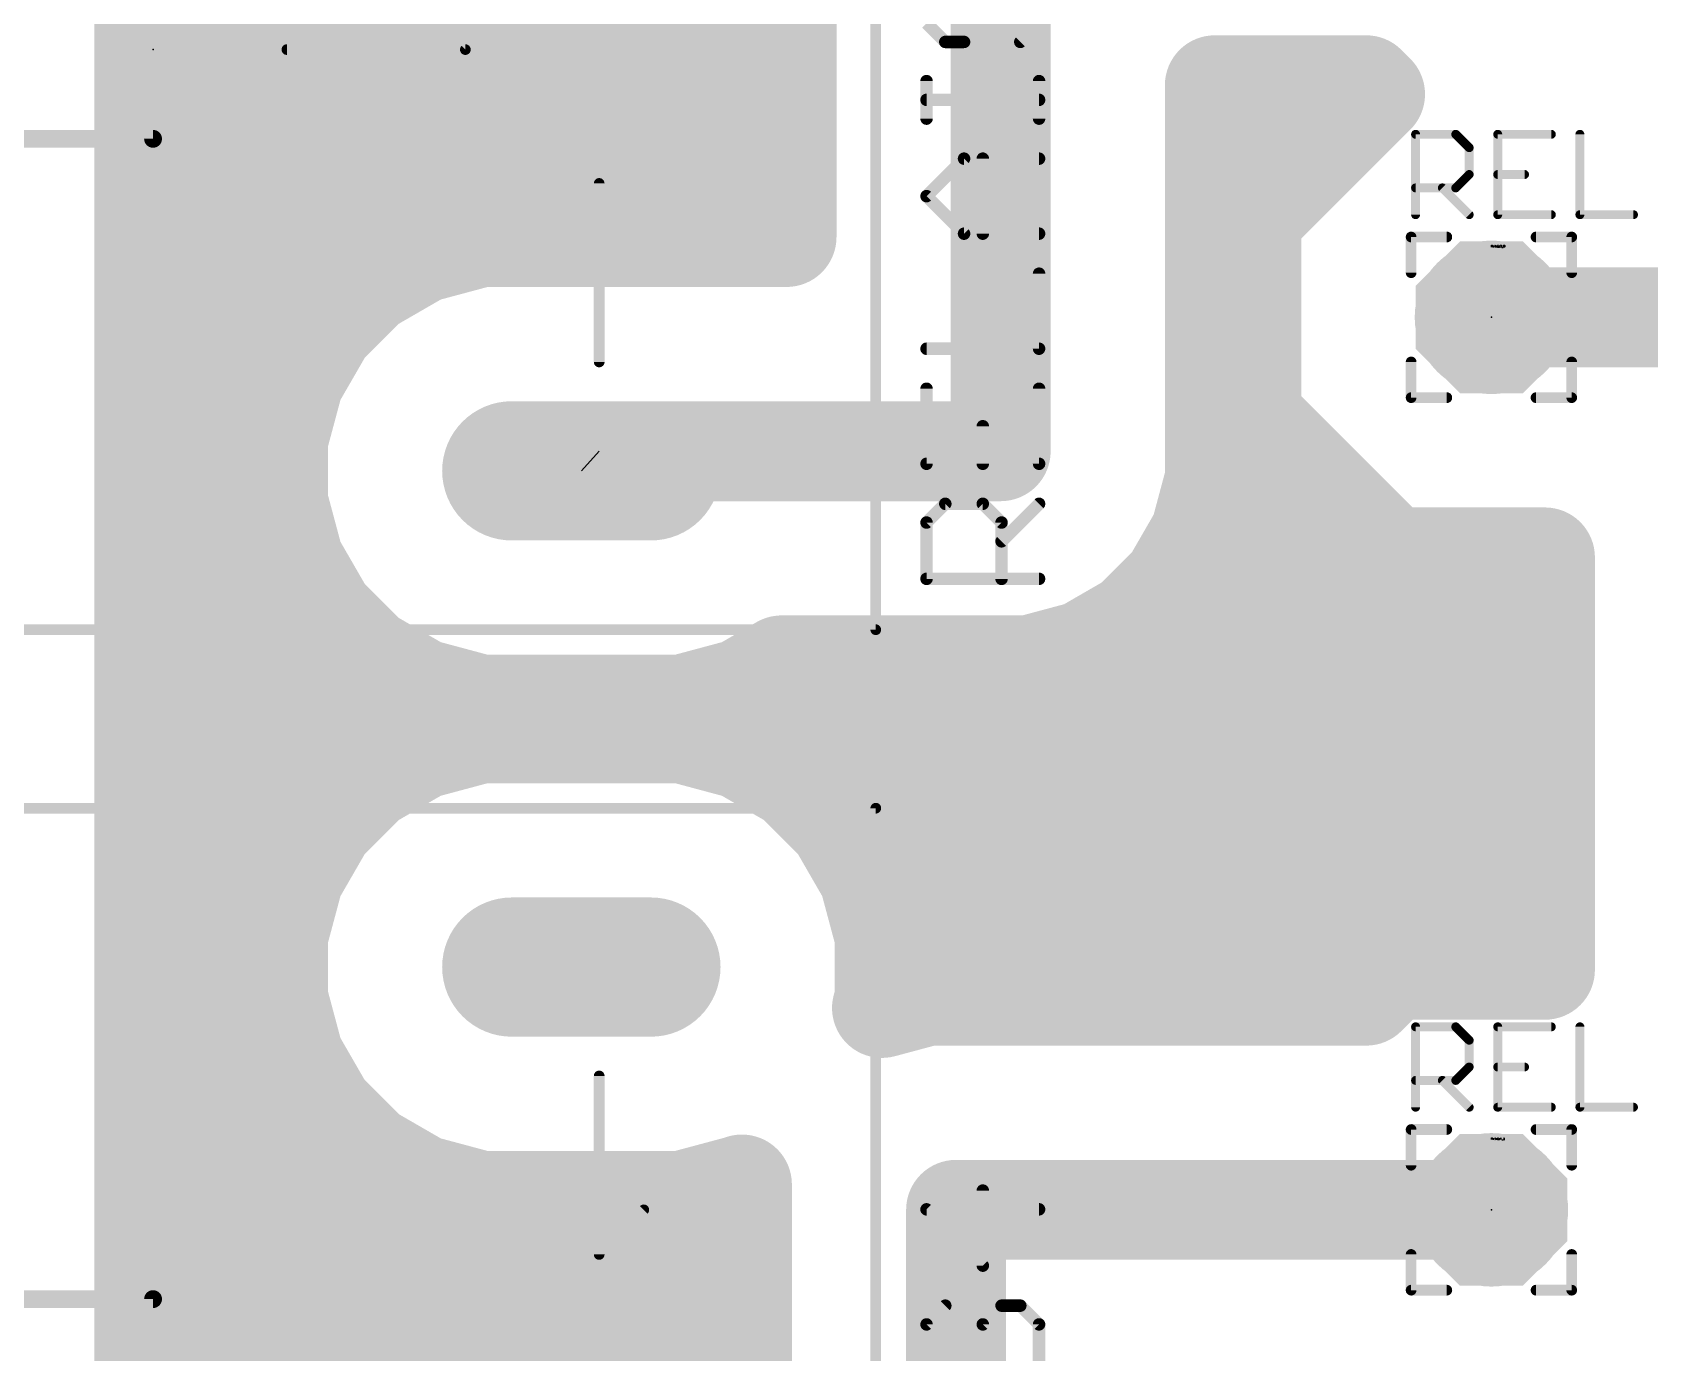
# Model space of a CAD drawing. Extents: x -14 to 150, y -1 to 89.
# Drawn here: x 75.75 to 98.77, y 10.67 to 29.46 of the extents above; entities that cross this region are included whole.
import ezdxf

# ---------------------------------------------------------------- set-up
doc = ezdxf.new("R2010")
doc.units = 0
for name, color, linetype in [('16', 175, 'CONTINUOUS'), ('17', 82, 'CONTINUOUS'), ('19', 53, 'CONTINUOUS'), ('21', 253, 'CONTINUOUS'), ('23', 7, 'CONTINUOUS'), ('25', 253, 'CONTINUOUS'), ('27', 253, 'CONTINUOUS'), ('51', 253, 'CONTINUOUS')]:
    doc.layers.add(name, color=color, linetype=linetype)

# ---------------------------------------------------------------- blocks, each defined once
blk = doc.blocks.new('LONGP100')
at = {"const_width": 1}
blk.add_lwpolyline([(-0.5, 0), (0.5, 0)], dxfattribs=at)
at = {"const_width": 0.5}
for points in [[(-0.5, 0.25, 1), (-0.5, -0.25)], [(0.5, -0.25, 1), (0.5, 0.25)]]:
    blk.add_lwpolyline(points, format="xyb", dxfattribs=at)
blk = doc.blocks.new('OCTAGONP')
at = {"const_width": 0.5}
blk.add_lwpolyline([(-0.25, -0.1036), (-0.25, 0.1036), (-0.1036, 0.25), (0.1036, 0.25), (0.25, 0.1036), (0.25, -0.1036), (0.1036, -0.25), (-0.1036, -0.25), (-0.25, -0.1036), (-0.25, 0.1036)], dxfattribs=at)

msp = doc.modelspace()

# ---------------------------------------------------------------- linework, layer by layer
at = {"layer": '16', "const_width": 1.4224}
for points in [[(77.343, 0.4572), (77.343, 73.7057)], [(86.487, 32.1513), (86.487, 26.543)], [(89.535, 31.75), (89.535, 23.495)], [(77.343, 29.8704), (86.487, 29.8704)], [(92.583, 23.0937), (92.583, 28.702)], [(92.583, 28.702), (94.7366, 28.702)], [(94.8636, 28.575), (93.1037, 26.8151)], [(94.7366, 28.702), (94.8636, 28.575)], [(77.343, 28.448), (86.487, 28.448)], [(92.583, 28.448), (94.7366, 28.448)], [(77.343, 27.0256), (86.487, 27.0256)], [(92.583, 27.0256), (93.3142, 27.0256)], [(93.1037, 26.8151), (93.1037, 23.9849)], [(82.1373, 26.543), (81.2911, 26.3162)], [(86.487, 26.543), (82.1373, 26.543)], [(81.2911, 26.3162), (80.5323, 25.8782)], [(80.5323, 25.8782), (79.9128, 25.2587)], [(77.343, 25.6032), (80.2573, 25.6032)], [(92.583, 25.6032), (93.1037, 25.6032)], [(100.33, 25.4), (96.52, 25.4)], [(79.9128, 25.2587), (79.4748, 24.4999)], [(79.4748, 24.4999), (79.248, 23.6537)], [(77.343, 24.1808), (79.3892, 24.1808)], [(92.583, 24.1808), (93.1037, 24.1808)], [(93.1037, 23.9849), (95.1049, 21.9837)], [(79.248, 23.6537), (79.248, 22.7775)], [(89.535, 23.495), (83.82, 23.495)], [(92.3753, 22.3185), (92.583, 23.0937)], [(79.248, 22.7775), (79.4748, 21.9313)], [(77.343, 22.7584), (79.2531, 22.7584)], [(92.4931, 22.7584), (94.3302, 22.7584)], [(91.974, 21.6235), (92.3753, 22.3185)], [(79.4748, 21.9313), (79.9128, 21.1725)], [(95.1049, 21.9837), (97.282, 21.9837)], [(97.282, 21.9837), (97.282, 16.1163)], [(91.4065, 21.056), (91.974, 21.6235)], [(77.343, 21.336), (79.8184, 21.336)], [(79.9128, 21.1725), (80.5323, 20.553)], [(91.6865, 21.336), (97.282, 21.336)], [(90.7115, 20.6547), (91.4065, 21.056)], [(80.5323, 20.553), (81.2911, 20.115)], [(89.9363, 20.447), (90.7115, 20.6547)], [(85.8409, 20.115), (86.416, 20.447)], [(86.416, 20.447), (89.9363, 20.447)], [(81.2911, 20.115), (82.1373, 19.8882)], [(84.9947, 19.8882), (85.8409, 20.115)], [(77.343, 19.9136), (82.0425, 19.9136)], [(82.1373, 19.8882), (84.9947, 19.8882)], [(85.0895, 19.9136), (97.282, 19.9136)], [(82.1373, 19.4818), (81.2911, 19.255)], [(84.9947, 19.4818), (82.1373, 19.4818)], [(85.8409, 19.255), (84.9947, 19.4818)], [(81.2911, 19.255), (80.5323, 18.817)], [(86.5997, 18.817), (85.8409, 19.255)], [(80.5323, 18.817), (79.9128, 18.1975)], [(87.2192, 18.1975), (86.5997, 18.817)], [(77.343, 18.4912), (80.2065, 18.4912)], [(86.9254, 18.4912), (97.282, 18.4912)], [(79.9128, 18.1975), (79.4748, 17.4387)], [(87.6572, 17.4387), (87.2192, 18.1975)], [(79.4748, 17.4387), (79.248, 16.5925)], [(87.884, 16.5925), (87.6572, 17.4387)], [(77.343, 17.0688), (79.3756, 17.0688)], [(87.7564, 17.0688), (97.282, 17.0688)], [(79.248, 16.5925), (79.248, 15.7163)], [(87.884, 15.7163), (87.884, 16.5925)], [(95.1049, 16.1163), (94.7366, 15.748)], [(97.282, 16.1163), (95.1049, 16.1163)], [(77.343, 15.6464), (79.2667, 15.6464)], [(79.248, 15.7163), (79.4748, 14.8701)], [(88.4987, 15.748), (87.8456, 15.573)], [(87.8456, 15.573), (87.884, 15.7163)], [(87.8653, 15.6464), (88.1196, 15.6464)], [(94.7366, 15.748), (88.4987, 15.748)], [(79.4748, 14.8701), (79.9128, 14.1113)], [(77.343, 14.224), (79.8478, 14.224)], [(79.9128, 14.1113), (80.5323, 13.4918)], [(80.5323, 13.4918), (81.2911, 13.0538)], [(81.2911, 13.0538), (82.1373, 12.827)], [(84.9947, 12.827), (85.8409, 13.0538)], [(85.8409, 13.0538), (85.852, 13.0602)], [(85.852, 13.0602), (85.852, 7.493)], [(77.343, 12.8016), (85.852, 12.8016)], [(82.1373, 12.827), (84.9947, 12.827)], [(96.52, 12.7), (88.9, 12.7)], [(88.9, 12.7), (88.9, 4.445)], [(77.343, 11.3792), (85.852, 11.3792)], [(77.343, 9.9568), (85.852, 9.9568)]]:
    msp.add_lwpolyline(points, dxfattribs=at)
at = {"layer": '16', "const_width": 0.7112}
for points in [[(77.343, 30.226, 1), (77.343, 29.5148)], [(86.487, 29.5148, 1), (86.487, 30.226)], [(92.9386, 28.702, 1), (92.2274, 28.702)], [(92.583, 29.0576, 1), (92.583, 28.3464)], [(94.9881, 28.9534, 1), (94.4852, 28.4506)], [(95.1151, 28.3235, 1), (94.6122, 28.8264)], [(94.7366, 28.3464, 1), (94.7366, 29.0576)], [(77.343, 28.8036, 1), (77.343, 28.0924)], [(86.487, 28.0924, 1), (86.487, 28.8036)], [(92.583, 28.8036, 1), (92.583, 28.0924)], [(94.6122, 28.3235, 1), (95.1151, 28.8264)], [(94.7366, 28.0924, 1), (94.7366, 28.8036)], [(77.343, 27.3812, 1), (77.343, 26.67)], [(86.487, 26.67, 1), (86.487, 27.3812)], [(92.583, 27.3812, 1), (92.583, 26.67)], [(93.3142, 26.67, 1), (93.3142, 27.3812)], [(93.4593, 26.8151, 1), (92.7481, 26.8151)], [(92.8523, 27.0665, 1), (93.3551, 26.5636)], [(82.1373, 26.8986, 1), (82.1373, 26.1874)], [(82.2294, 26.1995, 1), (82.0453, 26.8865)], [(86.487, 26.1874, 1), (86.487, 26.8986)], [(81.199, 26.6597, 1), (81.3831, 25.9728)], [(81.4689, 26.0083, 1), (81.1133, 26.6242)], [(86.1314, 26.543, 1), (86.8426, 26.543)], [(80.3545, 26.1861, 1), (80.7101, 25.5702)], [(80.7838, 25.6267, 1), (80.2809, 26.1296)], [(77.343, 25.9588, 1), (77.343, 25.2476)], [(80.2573, 25.2476, 1), (80.2573, 25.9588)], [(92.583, 25.9588, 1), (92.583, 25.2476)], [(93.1037, 25.2476, 1), (93.1037, 25.9588)], [(96.52, 25.7556, 1), (96.52, 25.0444)], [(79.6614, 25.5101, 1), (80.1643, 25.0072)], [(80.2208, 25.0809, 1), (79.6049, 25.4365)], [(79.8182, 24.4079, 1), (79.1313, 24.592)], [(77.343, 24.5364, 1), (77.343, 23.8252)], [(79.1668, 24.6777, 1), (79.7827, 24.3221)], [(79.3892, 23.8252, 1), (79.3892, 24.5364)], [(92.583, 24.5364, 1), (92.583, 23.8252)], [(93.1037, 23.8252, 1), (93.1037, 24.5364)], [(93.3551, 24.2364, 1), (92.8523, 23.7335)], [(79.6036, 23.6537, 1), (78.8924, 23.6537)], [(83.82, 23.8506, 1), (83.82, 23.1394)], [(89.535, 23.1394, 1), (89.535, 23.8506)], [(92.7481, 23.9849, 1), (93.4593, 23.9849)], [(78.9045, 23.7457, 1), (79.5915, 23.5616)], [(89.1794, 23.495, 1), (89.8906, 23.495)], [(92.9265, 23.0017, 1), (92.2395, 23.1858)], [(79.5915, 22.8696, 1), (78.9045, 22.6855)], [(77.343, 23.114, 1), (77.343, 22.4028)], [(79.2531, 22.4028, 1), (79.2531, 23.114)], [(92.4931, 23.114, 1), (92.4931, 22.4028)], [(92.2274, 23.0937, 1), (92.9386, 23.0937)], [(94.3302, 22.4028, 1), (94.3302, 23.114)], [(78.8924, 22.7775, 1), (79.6036, 22.7775)], [(92.6832, 22.1407, 1), (92.0673, 22.4963)], [(79.7827, 22.1091, 1), (79.1668, 21.7535)], [(92.0318, 22.4105, 1), (92.7188, 22.2265)], [(95.1049, 22.3393, 1), (95.1049, 21.6281)], [(94.8535, 21.7323, 1), (95.3564, 22.2351)], [(97.6376, 21.9837, 1), (96.9264, 21.9837)], [(97.282, 21.6281, 1), (97.282, 22.3393)], [(79.1313, 21.8392, 1), (79.8182, 22.0233)], [(92.2255, 21.372, 1), (91.7226, 21.8749)], [(91.666, 21.8013, 1), (92.282, 21.4457)], [(77.343, 21.6916, 1), (77.343, 20.9804)], [(80.1643, 21.424, 1), (79.6614, 20.9211)], [(79.8184, 20.9804, 1), (79.8184, 21.6916)], [(91.6865, 21.6916, 1), (91.6865, 20.9804)], [(97.282, 20.9804, 1), (97.282, 21.6916)], [(79.6049, 20.9947, 1), (80.2208, 21.3503)], [(91.1551, 21.3074, 1), (91.658, 20.8045)], [(91.5843, 20.748, 1), (91.2287, 21.364)], [(80.7101, 20.861, 1), (80.3545, 20.2451)], [(90.5337, 20.9627, 1), (90.8893, 20.3468)], [(90.8035, 20.3112, 1), (90.6194, 20.9982)], [(80.2809, 20.3016, 1), (80.7838, 20.8045)], [(86.416, 20.8026, 1), (86.416, 20.0914)], [(86.5938, 20.139, 1), (86.2382, 20.755)], [(89.8442, 20.7905, 1), (90.0283, 20.1035)], [(89.9363, 20.0914, 1), (89.9363, 20.8026)], [(81.3831, 20.4584, 1), (81.199, 19.7715)], [(81.1133, 19.807, 1), (81.4689, 20.4229)], [(85.6631, 20.4229, 1), (86.0187, 19.807)], [(85.933, 19.7715, 1), (85.7489, 20.4584)], [(77.343, 20.2692, 1), (77.343, 19.558)], [(82.1373, 20.2438, 1), (82.1373, 19.5326)], [(82.0425, 19.558, 1), (82.0425, 20.2692)], [(82.0453, 19.5447, 1), (82.2294, 20.2317)], [(84.9026, 20.2317, 1), (85.0867, 19.5447)], [(85.0895, 20.2692, 1), (85.0895, 19.558)], [(84.9947, 19.5326, 1), (84.9947, 20.2438)], [(97.282, 19.558, 1), (97.282, 20.2692)], [(82.1373, 19.8374, 1), (82.1373, 19.1262)], [(82.2294, 19.1383, 1), (82.0453, 19.8253)], [(85.0867, 19.8253, 1), (84.9026, 19.1383)], [(84.9947, 19.1262, 1), (84.9947, 19.8374)], [(81.199, 19.5985, 1), (81.3831, 18.9116)], [(81.4689, 18.9471, 1), (81.1133, 19.563)], [(86.0187, 19.563, 1), (85.6631, 18.9471)], [(85.7489, 18.9116, 1), (85.933, 19.5985)], [(80.3545, 19.1249, 1), (80.7101, 18.509)], [(80.7838, 18.5655, 1), (80.2809, 19.0684)], [(86.8511, 19.0684, 1), (86.3482, 18.5655)], [(86.4219, 18.509, 1), (86.7775, 19.1249)], [(77.343, 18.8468, 1), (77.343, 18.1356)], [(80.2065, 18.1356, 1), (80.2065, 18.8468)], [(86.9254, 18.8468, 1), (86.9254, 18.1356)], [(97.282, 18.1356, 1), (97.282, 18.8468)], [(80.2208, 18.0197, 1), (79.6049, 18.3753)], [(87.5271, 18.3753, 1), (86.9112, 18.0197)], [(79.6614, 18.4489, 1), (80.1643, 17.946)], [(86.9677, 17.946, 1), (87.4706, 18.4489)], [(79.1668, 17.6165, 1), (79.7827, 17.2609)], [(79.8182, 17.3467, 1), (79.1313, 17.5308)], [(88.0007, 17.5308, 1), (87.3138, 17.3467)], [(87.3493, 17.2609, 1), (87.9652, 17.6165)], [(77.343, 17.4244, 1), (77.343, 16.7132)], [(79.3756, 16.7132, 1), (79.3756, 17.4244)], [(87.7564, 17.4244, 1), (87.7564, 16.7132)], [(97.282, 16.7132, 1), (97.282, 17.4244)], [(79.6036, 16.5925, 1), (78.8924, 16.5925)], [(88.2396, 16.5925, 1), (87.5284, 16.5925)], [(78.9045, 16.6845, 1), (79.5915, 16.5004)], [(87.5405, 16.5004, 1), (88.2275, 16.6845)], [(95.1049, 16.4719, 1), (95.1049, 15.7607)], [(95.3564, 15.8648, 1), (94.8535, 16.3677)], [(97.282, 15.7607, 1), (97.282, 16.4719)], [(77.343, 16.002, 1), (77.343, 15.2908)], [(79.5915, 15.8084, 1), (78.9045, 15.6243)], [(79.2667, 15.2908, 1), (79.2667, 16.002)], [(87.8653, 16.002, 1), (87.8653, 15.2908)], [(88.2275, 15.6243, 1), (87.5405, 15.8084)], [(88.1196, 15.2908, 1), (88.1196, 16.002)], [(88.4987, 16.1036, 1), (88.4987, 15.3924)], [(88.5908, 15.4045, 1), (88.4067, 16.0915)], [(94.4852, 15.9994, 1), (94.9881, 15.4965)], [(94.7366, 15.3924, 1), (94.7366, 16.1036)], [(96.9264, 16.1163, 1), (97.6376, 16.1163)], [(87.7535, 15.9165, 1), (87.9376, 15.2295)], [(78.8924, 15.7163, 1), (79.6036, 15.7163)], [(87.5021, 15.665, 1), (88.1891, 15.4809)], [(87.5284, 15.7163, 1), (88.2396, 15.7163)], [(79.7827, 15.0479, 1), (79.1668, 14.6923)], [(79.1313, 14.778, 1), (79.8182, 14.9621)], [(77.343, 14.5796, 1), (77.343, 13.8684)], [(80.1643, 14.3628, 1), (79.6614, 13.8599)], [(79.8478, 13.8684, 1), (79.8478, 14.5796)], [(79.6049, 13.9335, 1), (80.2208, 14.2891)], [(80.7101, 13.7998, 1), (80.3545, 13.1839)], [(80.2809, 13.2404, 1), (80.7838, 13.7433)], [(81.3831, 13.3972, 1), (81.199, 12.7103)], [(81.1133, 12.7458, 1), (81.4689, 13.3617)], [(85.6631, 13.3617, 1), (86.0188, 12.7458)], [(86.2076, 13.0602, 1), (85.4964, 13.0602)], [(86.0298, 12.7522, 1), (85.6742, 13.3681)], [(85.933, 12.7103, 1), (85.7489, 13.3972)], [(77.343, 13.1572, 1), (77.343, 12.446)], [(82.1373, 13.1826, 1), (82.1373, 12.4714)], [(82.0453, 12.4835, 1), (82.2294, 13.1705)], [(84.9026, 13.1705, 1), (85.0867, 12.4835)], [(84.9947, 12.4714, 1), (84.9947, 13.1826)], [(85.852, 12.446, 1), (85.852, 13.1572)], [(88.9, 13.0556, 1), (88.9, 12.3444)], [(89.2556, 12.7, 1), (88.5444, 12.7)], [(96.52, 12.3444, 1), (96.52, 13.0556)], [(77.343, 11.7348, 1), (77.343, 11.0236)], [(85.852, 11.0236, 1), (85.852, 11.7348)], [(77.343, 10.3124, 1), (77.343, 9.6012)], [(85.852, 9.6012, 1), (85.852, 10.3124)]]:
    msp.add_lwpolyline(points, format="xyb", dxfattribs=at)
at = {"layer": '19'}
msp.add_line((83.566, 23.2156), (83.82, 23.495), dxfattribs=at)
at = {"layer": '21'}
for points, const_width in [([(87.757, 37.465), (87.757, 20.955)], 0.1524), ([(84.455, 31.75), (81.915, 29.21)], 0.1524), ([(77.47, 27.94), (77.47, 30.48)], 0.254), ([(79.375, 29.21), (81.915, 29.21)], 0.1524), ([(74.93, 27.94), (77.47, 27.94)], 0.254), ([(83.82, 27.305), (83.82, 24.765)], 0.1524), ([(95.885, 26.543), (95.377, 26.543)], 0.1524), ([(95.377, 26.543), (95.377, 26.035)], 0.1524), ([(97.663, 26.543), (97.155, 26.543)], 0.1524), ([(97.663, 26.035), (97.663, 26.543)], 0.1524), ([(95.377, 24.765), (95.377, 24.257)], 0.1524), ([(97.663, 24.257), (97.663, 24.765)], 0.1524), ([(95.377, 24.257), (95.885, 24.257)], 0.1524), ([(97.663, 24.257), (97.155, 24.257)], 0.1524), ([(67.183, 20.955), (87.757, 20.955)], 0.1524), ([(87.757, 18.415), (67.183, 18.415)], 0.1524), ([(87.757, 18.415), (87.757, 1.905)], 0.1524), ([(83.82, 12.065), (83.82, 14.605)], 0.1524), ([(95.885, 13.843), (95.377, 13.843)], 0.1524), ([(95.377, 13.843), (95.377, 13.335)], 0.1524), ([(97.663, 13.843), (97.155, 13.843)], 0.1524), ([(97.663, 13.335), (97.663, 13.843)], 0.1524), ([(84.455, 12.7), (81.915, 10.16)], 0.1524), ([(95.377, 12.065), (95.377, 11.557)], 0.1524), ([(97.663, 11.557), (97.663, 12.065)], 0.1524), ([(77.47, 11.43), (75.565, 11.43)], 0.254), ([(77.47, 8.89), (77.47, 11.43)], 0.254), ([(95.377, 11.557), (95.885, 11.557)], 0.1524), ([(97.663, 11.557), (97.155, 11.557)], 0.1524)]:
    msp.add_lwpolyline(points, dxfattribs=dict(at, const_width=const_width))
for points, const_width in [([(79.375, 29.2481, 1), (79.375, 29.1719)], 0.0762), ([(81.8881, 29.2369, 1), (81.9419, 29.1831)], 0.0762), ([(81.915, 29.1719, 1), (81.915, 29.2481)], 0.0762), ([(77.4065, 27.94, 1), (77.5335, 27.94)], 0.127), ([(77.47, 27.8765, 1), (77.47, 28.0035)], 0.127), ([(83.8581, 27.305, 1), (83.7819, 27.305)], 0.0762), ([(95.377, 26.5811, 1), (95.377, 26.5049)], 0.0762), ([(95.4151, 26.543, 1), (95.3389, 26.543)], 0.0762), ([(95.885, 26.5049, 1), (95.885, 26.5811)], 0.0762), ([(97.155, 26.5811, 1), (97.155, 26.5049)], 0.0762), ([(97.7011, 26.543, 1), (97.6249, 26.543)], 0.0762), ([(97.663, 26.5049, 1), (97.663, 26.5811)], 0.0762), ([(95.3389, 26.035, 1), (95.4151, 26.035)], 0.0762), ([(97.6249, 26.035, 1), (97.7011, 26.035)], 0.0762), ([(83.7819, 24.765, 1), (83.8581, 24.765)], 0.0762), ([(95.4151, 24.765, 1), (95.3389, 24.765)], 0.0762), ([(97.7011, 24.765, 1), (97.6249, 24.765)], 0.0762), ([(95.377, 24.2951, 1), (95.377, 24.2189)], 0.0762), ([(95.3389, 24.257, 1), (95.4151, 24.257)], 0.0762), ([(95.885, 24.2189, 1), (95.885, 24.2951)], 0.0762), ([(97.155, 24.2951, 1), (97.155, 24.2189)], 0.0762), ([(97.6249, 24.257, 1), (97.7011, 24.257)], 0.0762), ([(97.663, 24.2189, 1), (97.663, 24.2951)], 0.0762), ([(87.7189, 20.955, 1), (87.7951, 20.955)], 0.0762), ([(87.757, 20.9169, 1), (87.757, 20.9931)], 0.0762), ([(87.7951, 18.415, 1), (87.7189, 18.415)], 0.0762), ([(87.757, 18.3769, 1), (87.757, 18.4531)], 0.0762), ([(83.8581, 14.605, 1), (83.7819, 14.605)], 0.0762), ([(95.377, 13.8811, 1), (95.377, 13.8049)], 0.0762), ([(95.4151, 13.843, 1), (95.3389, 13.843)], 0.0762), ([(95.885, 13.8049, 1), (95.885, 13.8811)], 0.0762), ([(97.155, 13.8811, 1), (97.155, 13.8049)], 0.0762), ([(97.7011, 13.843, 1), (97.6249, 13.843)], 0.0762), ([(97.663, 13.8049, 1), (97.663, 13.8811)], 0.0762), ([(95.3389, 13.335, 1), (95.4151, 13.335)], 0.0762), ([(97.6249, 13.335, 1), (97.7011, 13.335)], 0.0762), ([(84.4819, 12.6731, 1), (84.4281, 12.7269)], 0.0762), ([(83.7819, 12.065, 1), (83.8581, 12.065)], 0.0762), ([(95.4151, 12.065, 1), (95.3389, 12.065)], 0.0762), ([(97.7011, 12.065, 1), (97.6249, 12.065)], 0.0762), ([(77.5335, 11.43, 1), (77.4065, 11.43)], 0.127), ([(77.47, 11.3665, 1), (77.47, 11.4935)], 0.127), ([(95.377, 11.5951, 1), (95.377, 11.5189)], 0.0762), ([(95.3389, 11.557, 1), (95.4151, 11.557)], 0.0762), ([(95.885, 11.5189, 1), (95.885, 11.5951)], 0.0762), ([(97.155, 11.5951, 1), (97.155, 11.5189)], 0.0762), ([(97.6249, 11.557, 1), (97.7011, 11.557)], 0.0762), ([(97.663, 11.5189, 1), (97.663, 11.5951)], 0.0762)]:
    msp.add_lwpolyline(points, format="xyb", dxfattribs=dict(at, const_width=const_width))
at = {"layer": '23'}
for p in [(77.47, 29.21), (96.52, 25.4), (96.52, 12.7)]:
    msp.add_point(p, dxfattribs=at)
at = {"layer": '25'}
for points, const_width in [([(88.4795, 29.5859), (88.7465, 29.319)], 0.1778), ([(89.0134, 29.319), (89.2803, 29.5859)], 0.1778), ([(90.0811, 29.5859), (89.8142, 29.319)], 0.1778), ([(88.7465, 29.319), (89.0134, 29.319)], 0.1778), ([(88.4795, 28.2275), (88.4795, 28.7614)], 0.1778), ([(90.0811, 28.2275), (90.0811, 28.7614)], 0.1778), ([(90.0811, 28.4945), (88.4795, 28.4945)], 0.1778), ([(95.4405, 26.8605), (95.4405, 28.0045)], 0.127), ([(95.4405, 28.0045), (96.0125, 28.0045)], 0.127), ([(96.0125, 28.0045), (96.2032, 27.8138)], 0.127), ([(96.2032, 27.8138), (96.2032, 27.4325)], 0.127), ([(97.3725, 28.0045), (96.6099, 28.0045)], 0.127), ([(96.6099, 28.0045), (96.6099, 26.8605)], 0.127), ([(97.7793, 28.0045), (97.7793, 26.8605)], 0.127), ([(88.4795, 27.1242), (89.0134, 27.6581)], 0.1778), ([(89.0134, 27.6581), (90.0811, 27.6581)], 0.1778), ([(89.2803, 26.5904), (89.2803, 27.6581)], 0.1778), ([(96.2032, 27.4325), (96.0125, 27.2418)], 0.127), ([(96.6099, 27.4325), (96.9912, 27.4325)], 0.127), ([(89.0134, 26.5904), (88.4795, 27.1242)], 0.1778), ([(96.0125, 27.2418), (95.4405, 27.2418)], 0.127), ([(95.8218, 27.2418), (96.2032, 26.8605)], 0.127), ([(96.6099, 26.8605), (97.3725, 26.8605)], 0.127), ([(97.7793, 26.8605), (98.5419, 26.8605)], 0.127), ([(90.0811, 26.5904), (89.0134, 26.5904)], 0.1778), ([(90.0811, 24.9532), (90.0811, 26.0209)], 0.1778), ([(88.4795, 24.9532), (90.0811, 24.9532)], 0.1778), ([(88.4795, 24.3838), (88.4795, 23.3161)], 0.1778), ([(90.0811, 23.3161), (90.0811, 24.3838)], 0.1778), ([(89.2803, 23.3161), (89.2803, 23.8499)], 0.1778), ([(88.4795, 23.3161), (90.0811, 23.3161)], 0.1778), ([(88.4795, 22.4797), (88.7465, 22.7466)], 0.1778), ([(88.7465, 22.7466), (89.2803, 22.7466)], 0.1778), ([(89.2803, 22.7466), (89.5472, 22.4797)], 0.1778), ([(89.5472, 22.2128), (90.0811, 22.7466)], 0.1778), ([(88.4795, 21.6789), (88.4795, 22.4797)], 0.1778), ([(89.5472, 22.4797), (89.5472, 21.6789)], 0.1778), ([(90.0811, 21.6789), (88.4795, 21.6789)], 0.1778), ([(95.4405, 14.1605), (95.4405, 15.3045)], 0.127), ([(95.4405, 15.3045), (96.0125, 15.3045)], 0.127), ([(96.0125, 15.3045), (96.2032, 15.1138)], 0.127), ([(97.3725, 15.3045), (96.6099, 15.3045)], 0.127), ([(96.6099, 15.3045), (96.6099, 14.1605)], 0.127), ([(97.7793, 15.3045), (97.7793, 14.1605)], 0.127), ([(96.2032, 15.1138), (96.2032, 14.7325)], 0.127), ([(96.2032, 14.7325), (96.0125, 14.5418)], 0.127), ([(96.6099, 14.7325), (96.9912, 14.7325)], 0.127), ([(96.0125, 14.5418), (95.4405, 14.5418)], 0.127), ([(95.8218, 14.5418), (96.2032, 14.1605)], 0.127), ([(96.6099, 14.1605), (97.3725, 14.1605)], 0.127), ([(97.7793, 14.1605), (98.5419, 14.1605)], 0.127), ([(89.2803, 11.9061), (89.2803, 12.9738)], 0.1778), ([(90.0811, 12.7069), (88.4795, 12.7069)], 0.1778), ([(88.4795, 12.7069), (89.2803, 11.9061)], 0.1778), ([(88.7465, 11.3367), (88.4795, 11.0697)], 0.1778), ([(89.2803, 11.0697), (89.5472, 11.3367)], 0.1778), ([(89.5472, 11.3367), (89.8142, 11.3367)], 0.1778), ([(89.8142, 11.3367), (90.0811, 11.0697)], 0.1778), ([(88.4795, 11.0697), (88.4795, 10.5359)], 0.1778), ([(89.2803, 10.5359), (89.2803, 11.0697)], 0.1778), ([(90.0811, 11.0697), (90.0811, 10.5359)], 0.1778)]:
    msp.add_lwpolyline(points, dxfattribs=dict(at, const_width=const_width))
for points, const_width in [([(88.7465, 29.3634, 1), (88.7465, 29.2745)], 0.0889), ([(88.715, 29.2875, 1), (88.7779, 29.3504)], 0.0889), ([(88.982, 29.3504, 1), (89.0448, 29.2875)], 0.0889), ([(89.0134, 29.2745, 1), (89.0134, 29.3634)], 0.0889), ([(89.7827, 29.3504, 1), (89.8456, 29.2875)], 0.0889), ([(88.524, 28.7614, 1), (88.4351, 28.7614)], 0.0889), ([(90.1256, 28.7614, 1), (90.0367, 28.7614)], 0.0889), ([(88.4795, 28.5389, 1), (88.4795, 28.45)], 0.0889), ([(90.0811, 28.45, 1), (90.0811, 28.5389)], 0.0889), ([(88.4351, 28.2275, 1), (88.524, 28.2275)], 0.0889), ([(90.0367, 28.2275, 1), (90.1256, 28.2275)], 0.0889), ([(95.4723, 28.0045, 1), (95.4087, 28.0045)], 0.0635), ([(95.4405, 28.0362, 1), (95.4405, 27.9727)], 0.0635), ([(96.0349, 28.0269, 1), (95.99, 27.982)], 0.0635), ([(96.0125, 27.9727, 1), (96.0125, 28.0362)], 0.0635), ([(96.2349, 27.8138, 1), (96.1714, 27.8138)], 0.0635), ([(96.1807, 27.7914, 1), (96.2256, 27.8363)], 0.0635), ([(96.6416, 28.0045, 1), (96.5781, 28.0045)], 0.0635), ([(96.6099, 28.0362, 1), (96.6099, 27.9727)], 0.0635), ([(97.3725, 27.9727, 1), (97.3725, 28.0362)], 0.0635), ([(97.811, 28.0045, 1), (97.7475, 28.0045)], 0.0635), ([(89.0134, 27.7025, 1), (89.0134, 27.6136)], 0.0889), ([(89.0448, 27.6267, 1), (88.982, 27.6895)], 0.0889), ([(89.3248, 27.6581, 1), (89.2359, 27.6581)], 0.0889), ([(90.0811, 27.6136, 1), (90.0811, 27.7025)], 0.0889), ([(96.1714, 27.4325, 1), (96.2349, 27.4325)], 0.0635), ([(96.2256, 27.41, 1), (96.1807, 27.4549)], 0.0635), ([(96.6099, 27.4642, 1), (96.6099, 27.4007)], 0.0635), ([(96.9912, 27.4007, 1), (96.9912, 27.4642)], 0.0635), ([(88.511, 27.1557, 1), (88.4481, 27.0928)], 0.0889), ([(88.4481, 27.1557, 1), (88.511, 27.0928)], 0.0889), ([(95.4405, 27.2736, 1), (95.4405, 27.2101)], 0.0635), ([(95.8443, 27.2643, 1), (95.7994, 27.2194)], 0.0635), ([(95.99, 27.2643, 1), (96.0349, 27.2194)], 0.0635), ([(96.0125, 27.2101, 1), (96.0125, 27.2736)], 0.0635), ([(95.4087, 26.8605, 1), (95.4723, 26.8605)], 0.0635), ([(96.1807, 26.838, 1), (96.2256, 26.883)], 0.0635), ([(96.6099, 26.8923, 1), (96.6099, 26.8288)], 0.0635), ([(96.5781, 26.8605, 1), (96.6416, 26.8605)], 0.0635), ([(97.3725, 26.8288, 1), (97.3725, 26.8923)], 0.0635), ([(97.7475, 26.8605, 1), (97.811, 26.8605)], 0.0635), ([(97.7793, 26.8923, 1), (97.7793, 26.8288)], 0.0635), ([(98.5419, 26.8288, 1), (98.5419, 26.8923)], 0.0635), ([(89.0134, 26.6348, 1), (89.0134, 26.5459)], 0.0889), ([(88.982, 26.5589, 1), (89.0448, 26.6218)], 0.0889), ([(89.2359, 26.5904, 1), (89.3248, 26.5904)], 0.0889), ([(90.0811, 26.5459, 1), (90.0811, 26.6348)], 0.0889), ([(90.1256, 26.0209, 1), (90.0367, 26.0209)], 0.0889), ([(88.4795, 24.9977, 1), (88.4795, 24.9088)], 0.0889), ([(90.0367, 24.9532, 1), (90.1256, 24.9532)], 0.0889), ([(90.0811, 24.9088, 1), (90.0811, 24.9977)], 0.0889), ([(88.524, 24.3838, 1), (88.4351, 24.3838)], 0.0889), ([(90.1256, 24.3838, 1), (90.0367, 24.3838)], 0.0889), ([(89.3248, 23.8499, 1), (89.2359, 23.8499)], 0.0889), ([(88.4795, 23.3605, 1), (88.4795, 23.2716)], 0.0889), ([(88.4351, 23.3161, 1), (88.524, 23.3161)], 0.0889), ([(89.2359, 23.3161, 1), (89.3248, 23.3161)], 0.0889), ([(90.0367, 23.3161, 1), (90.1256, 23.3161)], 0.0889), ([(90.0811, 23.2716, 1), (90.0811, 23.3605)], 0.0889), ([(88.7465, 22.7911, 1), (88.7465, 22.7022)], 0.0889), ([(88.7779, 22.7152, 1), (88.715, 22.778)], 0.0889), ([(89.3117, 22.778, 1), (89.2489, 22.7152)], 0.0889), ([(89.2803, 22.7022, 1), (89.2803, 22.7911)], 0.0889), ([(90.1125, 22.7152, 1), (90.0497, 22.778)], 0.0889), ([(88.524, 22.4797, 1), (88.4351, 22.4797)], 0.0889), ([(89.5917, 22.4797, 1), (89.5028, 22.4797)], 0.0889), ([(88.4481, 22.5111, 1), (88.511, 22.4483)], 0.0889), ([(89.5158, 22.4483, 1), (89.5787, 22.5111)], 0.0889), ([(89.5158, 22.2442, 1), (89.5787, 22.1813)], 0.0889), ([(88.4795, 21.7234, 1), (88.4795, 21.6345)], 0.0889), ([(88.4351, 21.6789, 1), (88.524, 21.6789)], 0.0889), ([(89.5028, 21.6789, 1), (89.5917, 21.6789)], 0.0889), ([(90.0811, 21.6345, 1), (90.0811, 21.7234)], 0.0889), ([(95.4723, 15.3045, 1), (95.4087, 15.3045)], 0.0635), ([(95.4405, 15.3362, 1), (95.4405, 15.2727)], 0.0635), ([(96.0349, 15.3269, 1), (95.99, 15.282)], 0.0635), ([(96.0125, 15.2727, 1), (96.0125, 15.3362)], 0.0635), ([(96.6416, 15.3045, 1), (96.5781, 15.3045)], 0.0635), ([(96.6099, 15.3362, 1), (96.6099, 15.2727)], 0.0635), ([(97.3725, 15.2727, 1), (97.3725, 15.3362)], 0.0635), ([(97.811, 15.3045, 1), (97.7475, 15.3045)], 0.0635), ([(96.2349, 15.1138, 1), (96.1714, 15.1138)], 0.0635), ([(96.1807, 15.0914, 1), (96.2256, 15.1363)], 0.0635), ([(96.1714, 14.7325, 1), (96.2349, 14.7325)], 0.0635), ([(96.2256, 14.71, 1), (96.1807, 14.7549)], 0.0635), ([(96.6099, 14.7642, 1), (96.6099, 14.7007)], 0.0635), ([(96.9912, 14.7007, 1), (96.9912, 14.7642)], 0.0635), ([(95.4405, 14.5736, 1), (95.4405, 14.5101)], 0.0635), ([(95.8443, 14.5643, 1), (95.7994, 14.5194)], 0.0635), ([(95.99, 14.5643, 1), (96.0349, 14.5194)], 0.0635), ([(96.0125, 14.5101, 1), (96.0125, 14.5736)], 0.0635), ([(95.4087, 14.1605, 1), (95.4723, 14.1605)], 0.0635), ([(96.1807, 14.138, 1), (96.2256, 14.183)], 0.0635), ([(96.6099, 14.1923, 1), (96.6099, 14.1288)], 0.0635), ([(96.5781, 14.1605, 1), (96.6416, 14.1605)], 0.0635), ([(97.3725, 14.1288, 1), (97.3725, 14.1923)], 0.0635), ([(97.7475, 14.1605, 1), (97.811, 14.1605)], 0.0635), ([(97.7793, 14.1923, 1), (97.7793, 14.1288)], 0.0635), ([(98.5419, 14.1288, 1), (98.5419, 14.1923)], 0.0635), ([(89.3248, 12.9738, 1), (89.2359, 12.9738)], 0.0889), ([(88.4795, 12.7514, 1), (88.4795, 12.6625)], 0.0889), ([(88.511, 12.7383, 1), (88.4481, 12.6755)], 0.0889), ([(90.0811, 12.6625, 1), (90.0811, 12.7514)], 0.0889), ([(89.2489, 11.8747, 1), (89.3117, 11.9375)], 0.0889), ([(89.2359, 11.9061, 1), (89.3248, 11.9061)], 0.0889), ([(88.7779, 11.3052, 1), (88.715, 11.3681)], 0.0889), ([(89.5472, 11.3811, 1), (89.5472, 11.2922)], 0.0889), ([(89.5787, 11.3052, 1), (89.5158, 11.3681)], 0.0889), ([(89.8456, 11.3681, 1), (89.7827, 11.3052)], 0.0889), ([(89.8142, 11.2922, 1), (89.8142, 11.3811)], 0.0889), ([(88.4481, 11.1012, 1), (88.511, 11.0383)], 0.0889), ([(88.524, 11.0697, 1), (88.4351, 11.0697)], 0.0889), ([(89.2489, 11.1012, 1), (89.3117, 11.0383)], 0.0889), ([(89.3248, 11.0697, 1), (89.2359, 11.0697)], 0.0889), ([(90.1256, 11.0697, 1), (90.0367, 11.0697)], 0.0889), ([(90.0497, 11.0383, 1), (90.1125, 11.1012)], 0.0889)]:
    msp.add_lwpolyline(points, format="xyb", dxfattribs=dict(at, const_width=const_width))
at = {"layer": '27'}
for p, q in [((96.52, 26.4), (96.52, 26.4254)), ((96.52, 26.4254), (96.5327, 26.4254)), ((96.5327, 26.4085), (96.52, 26.4085)), ((96.5285, 26.4085), (96.5369, 26.4)), ((96.5327, 26.4254), (96.5369, 26.4212)), ((96.5369, 26.4127), (96.5327, 26.4085)), ((96.5369, 26.4212), (96.5369, 26.4127)), ((96.5434, 26.4127), (96.5476, 26.4169)), ((96.5434, 26.4042), (96.5434, 26.4127)), ((96.5603, 26.4085), (96.5434, 26.4085)), ((96.5476, 26.4), (96.5434, 26.4042)), ((96.5476, 26.4169), (96.5561, 26.4169)), ((96.5561, 26.4), (96.5476, 26.4)), ((96.5561, 26.4169), (96.5603, 26.4127)), ((96.5603, 26.4127), (96.5603, 26.4085)), ((96.5668, 26.4254), (96.571, 26.4254)), ((96.5668, 26.4), (96.5752, 26.4)), ((96.571, 26.4254), (96.571, 26.4)), ((96.5824, 26.4042), (96.5866, 26.4085)), ((96.5866, 26.4), (96.5824, 26.4042)), ((96.5866, 26.4169), (96.5951, 26.4169)), ((96.5866, 26.4085), (96.5993, 26.4085)), ((96.5993, 26.4), (96.5866, 26.4)), ((96.5951, 26.4169), (96.5993, 26.4127)), ((96.5993, 26.4127), (96.5993, 26.4)), ((96.6058, 26.4169), (96.61, 26.4169)), ((96.6058, 26.4), (96.6142, 26.4)), ((96.61, 26.4297), (96.61, 26.4254)), ((96.61, 26.4169), (96.61, 26.4)), ((96.6213, 26.4127), (96.6256, 26.4169)), ((96.6256, 26.4085), (96.6213, 26.4127)), ((96.6213, 26.4), (96.6341, 26.4)), ((96.6256, 26.4169), (96.6383, 26.4169)), ((96.6341, 26.4085), (96.6256, 26.4085)), ((96.6383, 26.4042), (96.6341, 26.4085)), ((96.6341, 26.4), (96.6383, 26.4042)), ((96.6447, 26.4212), (96.649, 26.4254)), ((96.649, 26.4), (96.6447, 26.4042)), ((96.649, 26.4254), (96.6574, 26.4254)), ((96.6574, 26.4), (96.649, 26.4)), ((96.6574, 26.4127), (96.6532, 26.4127)), ((96.6574, 26.4254), (96.6617, 26.4212)), ((96.6617, 26.4169), (96.6574, 26.4127)), ((96.6574, 26.4127), (96.6617, 26.4085)), ((96.6617, 26.4042), (96.6574, 26.4)), ((96.6617, 26.4212), (96.6617, 26.4169)), ((96.6617, 26.4085), (96.6617, 26.4042)), ((96.6681, 26.3958), (96.6851, 26.3958)), ((96.6915, 26.4212), (96.6957, 26.4254)), ((96.6915, 26.4042), (96.6915, 26.4212)), ((96.6915, 26.4042), (96.7085, 26.4212)), ((96.6957, 26.4), (96.6915, 26.4042)), ((96.6957, 26.4254), (96.7042, 26.4254)), ((96.7042, 26.4), (96.6957, 26.4)), ((96.7042, 26.4254), (96.7085, 26.4212)), ((96.7085, 26.4042), (96.7042, 26.4)), ((96.7085, 26.4212), (96.7085, 26.4042)), ((96.52, 13.7), (96.52, 13.7254)), ((96.52, 13.7254), (96.5327, 13.7254)), ((96.5327, 13.7085), (96.52, 13.7085)), ((96.5285, 13.7085), (96.5369, 13.7)), ((96.5327, 13.7254), (96.5369, 13.7212)), ((96.5369, 13.7127), (96.5327, 13.7085)), ((96.5369, 13.7212), (96.5369, 13.7127)), ((96.5434, 13.7127), (96.5476, 13.7169)), ((96.5434, 13.7042), (96.5434, 13.7127)), ((96.5603, 13.7085), (96.5434, 13.7085)), ((96.5476, 13.7), (96.5434, 13.7042)), ((96.5476, 13.7169), (96.5561, 13.7169)), ((96.5561, 13.7), (96.5476, 13.7)), ((96.5561, 13.7169), (96.5603, 13.7127)), ((96.5603, 13.7127), (96.5603, 13.7085)), ((96.5668, 13.7254), (96.571, 13.7254)), ((96.5668, 13.7), (96.5752, 13.7)), ((96.571, 13.7254), (96.571, 13.7)), ((96.5824, 13.7042), (96.5866, 13.7085)), ((96.5866, 13.7), (96.5824, 13.7042)), ((96.5866, 13.7169), (96.5951, 13.7169)), ((96.5866, 13.7085), (96.5993, 13.7085)), ((96.5993, 13.7), (96.5866, 13.7)), ((96.5951, 13.7169), (96.5993, 13.7127)), ((96.5993, 13.7127), (96.5993, 13.7)), ((96.6058, 13.7169), (96.61, 13.7169)), ((96.6058, 13.7), (96.6142, 13.7)), ((96.61, 13.7297), (96.61, 13.7254)), ((96.61, 13.7169), (96.61, 13.7)), ((96.6213, 13.7127), (96.6256, 13.7169)), ((96.6256, 13.7085), (96.6213, 13.7127)), ((96.6213, 13.7), (96.6341, 13.7)), ((96.6256, 13.7169), (96.6383, 13.7169)), ((96.6341, 13.7085), (96.6256, 13.7085)), ((96.6383, 13.7042), (96.6341, 13.7085)), ((96.6341, 13.7), (96.6383, 13.7042)), ((96.6574, 13.7254), (96.6447, 13.7127)), ((96.6447, 13.7127), (96.6617, 13.7127)), ((96.6574, 13.7), (96.6574, 13.7254)), ((96.6681, 13.6958), (96.6851, 13.6958)), ((96.6915, 13.7169), (96.7, 13.7254)), ((96.6915, 13.7), (96.7085, 13.7)), ((96.7, 13.7254), (96.7, 13.7))]:
    msp.add_line(p, q, dxfattribs=at)
at = {"layer": '51', "const_width": 0.1524}
for points in [[(96.52, 24.384, 1), (96.52, 26.416, 1), (96.52, 24.384)], [(96.52, 11.684, 1), (96.52, 13.716, 1), (96.52, 11.684)]]:
    msp.add_lwpolyline(points, format="xyb", dxfattribs=at)

# ---------------------------------------------------------------- block references
at = {"layer": '17'}
for name, p, xscale, yscale in [('OCTAGONP', (96.52, 25.4), 2.159, 2.159), ('OCTAGONP', (96.52, 25.4), 2.159, 2.159), ('LONGP100', (83.566, 23.2156), 1.9812, 1.9812), ('LONGP100', (83.566, 23.2156), 1.9812, 1.9812), ('LONGP100', (83.566, 16.1544), 1.9812, 1.9812), ('LONGP100', (83.566, 16.1544), 1.9812, 1.9812), ('OCTAGONP', (96.52, 12.7), 2.159, 2.159), ('OCTAGONP', (96.52, 12.7), 2.159, 2.159)]:
    msp.add_blockref(name, p, dxfattribs=dict(at, xscale=xscale, yscale=yscale))

doc.saveas('drawing.dxf')
